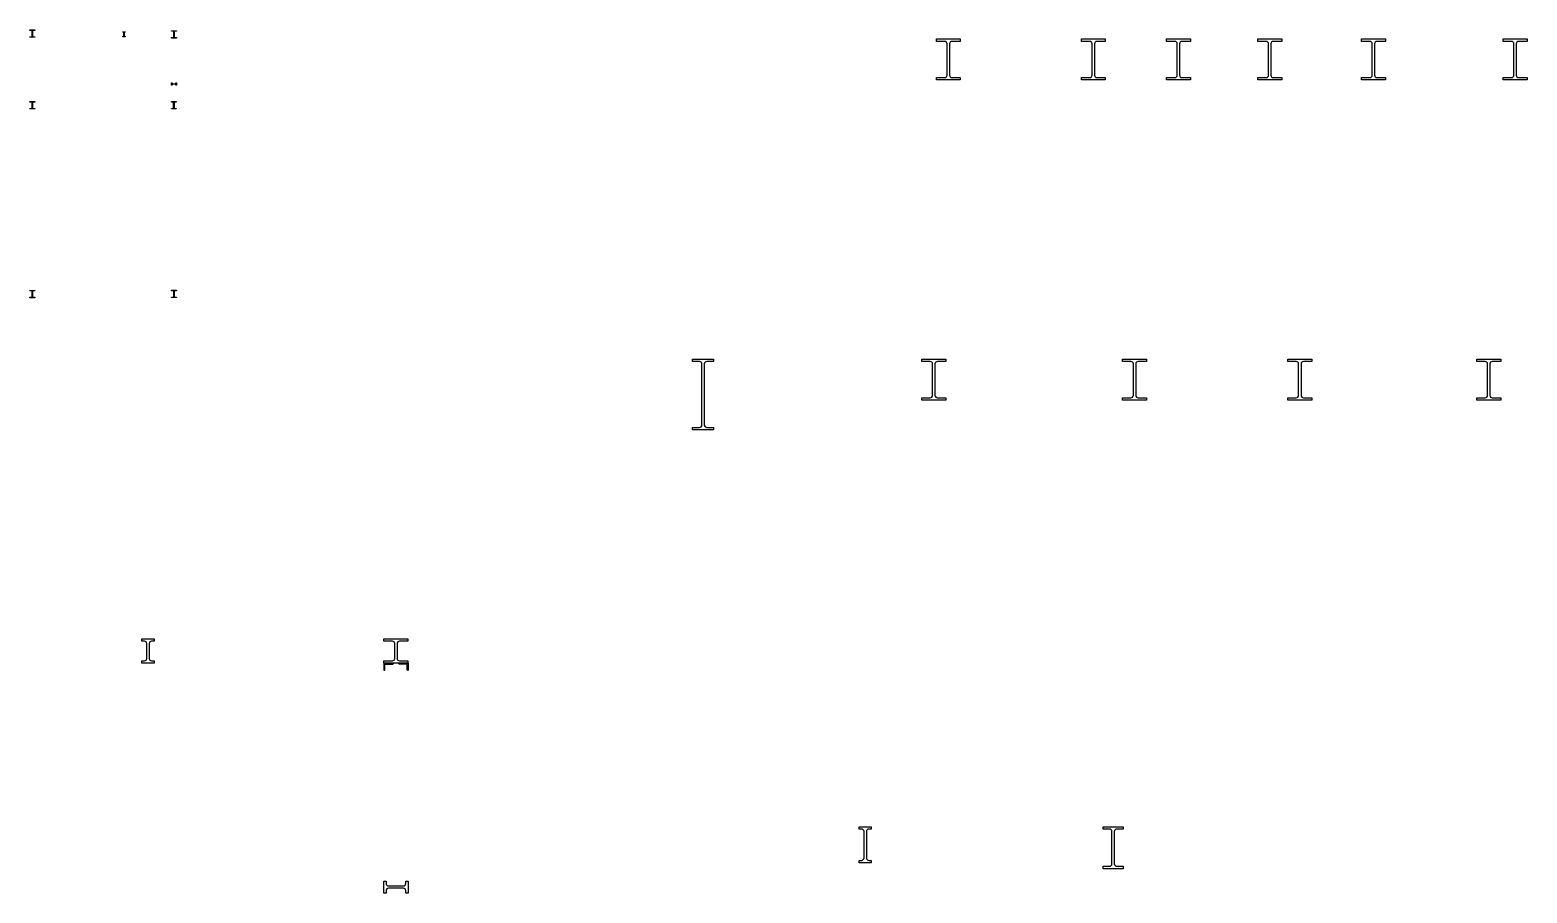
# Paper-space layout 'Layout1' of a CAD drawing. Extents: x 14131 to 77531, y 11627 to 48196.
import ezdxf

# ---------------------------------------------------------------- set-up
doc = ezdxf.new("R2010")
doc.units = 0
doc.header["$LTSCALE"] = 2500
doc.layers.add('STEEL', color=1, linetype='CONTINUOUS')

psp = doc.layouts.get("Layout1")

# ---------------------------------------------------------------- linework, layer by layer
at = {"layer": 'STEEL', "color": 0}
for points in [[(14131, 48196), (14336, 48196), (14336, 48176), (14264, 48176, 0.414214), (14244, 48156), (14244, 47927, 0.414214), (14264, 47907), (14336, 47907), (14336, 47887), (14131, 47887), (14131, 47907), (14204, 47907, 0.414214), (14224, 47927), (14224, 48156, 0.414214), (14204, 48176), (14131, 48176)], [(18059, 48115), (18161, 48115), (18161, 48095), (18140, 48095, 0.414214), (18120, 48075), (18120, 47949, 0.414214), (18140, 47929), (18161, 47929), (18161, 47909), (18059, 47909), (18059, 47929), (18080, 47929, 0.414214), (18100, 47949), (18100, 48075, 0.414214), (18080, 48095), (18059, 48095)], [(20132, 48162), (20338, 48162), (20338, 48142), (20265, 48142, 0.414214), (20245, 48122), (20245, 47892, 0.414214), (20265, 47872), (20338, 47872), (20338, 47852), (20132, 47852), (20132, 47872), (20205, 47872, 0.414214), (20225, 47892), (20225, 48122, 0.414214), (20205, 48142), (20132, 48142)], [(52516, 47813), (53531, 47813), (53531, 47713), (53173, 47713, 0.414214), (53073, 47613), (53073, 46279, 0.414214), (53173, 46179), (53531, 46179), (53531, 46079), (52516, 46079), (52516, 46179), (52873, 46179, 0.414214), (52973, 46279), (52973, 47613, 0.414214), (52873, 47713), (52516, 47713)], [(58656, 47813), (59671, 47813), (59671, 47713), (59313, 47713, 0.414214), (59213, 47613), (59213, 46279, 0.414214), (59313, 46179), (59671, 46179), (59671, 46079), (58656, 46079), (58656, 46179), (59013, 46179, 0.414214), (59113, 46279), (59113, 47613, 0.414214), (59013, 47713), (58656, 47713)], [(62261, 47813), (63276, 47813), (63276, 47713), (62918, 47713, 0.414214), (62818, 47613), (62818, 46279, 0.414214), (62918, 46179), (63276, 46179), (63276, 46079), (62261, 46079), (62261, 46179), (62618, 46179, 0.414214), (62718, 46279), (62718, 47613, 0.414214), (62618, 47713), (62261, 47713)], [(66126, 47813), (67141, 47813), (67141, 47713), (66783, 47713, 0.414214), (66683, 47613), (66683, 46279, 0.414214), (66783, 46179), (67141, 46179), (67141, 46079), (66126, 46079), (66126, 46179), (66483, 46179, 0.414214), (66583, 46279), (66583, 47613, 0.414214), (66483, 47713), (66126, 47713)], [(70516, 47813), (71531, 47813), (71531, 47713), (71173, 47713, 0.414214), (71073, 47613), (71073, 46279, 0.414214), (71173, 46179), (71531, 46179), (71531, 46079), (70516, 46079), (70516, 46179), (70873, 46179, 0.414214), (70973, 46279), (70973, 47613, 0.414214), (70873, 47713), (70516, 47713)], [(76516, 47813), (77531, 47813), (77531, 47713), (77173, 47713, 0.414214), (77073, 47613), (77073, 46279, 0.414214), (77173, 46179), (77531, 46179), (77531, 46079), (76516, 46079), (76516, 46179), (76873, 46179, 0.414214), (76973, 46279), (76973, 47613, 0.414214), (76873, 47713), (76516, 47713)], [(20128, 45854), (20128, 45956), (20148, 45956), (20148, 45935, 0.414214), (20168, 45915), (20294, 45915, 0.414214), (20314, 45935), (20314, 45956), (20334, 45956), (20334, 45854), (20314, 45854), (20314, 45875, 0.414214), (20294, 45895), (20168, 45895, 0.414214), (20148, 45875), (20148, 45854)], [(14131, 45162), (14336, 45162), (14336, 45142), (14264, 45142, 0.414214), (14244, 45122), (14244, 44892, 0.414214), (14264, 44872), (14336, 44872), (14336, 44852), (14131, 44852), (14131, 44872), (14204, 44872, 0.414214), (14224, 44892), (14224, 45122, 0.414214), (14204, 45142), (14131, 45142)], [(20121, 45162), (20326, 45162), (20326, 45142), (20253, 45142, 0.414214), (20233, 45122), (20233, 44892, 0.414214), (20253, 44872), (20326, 44872), (20326, 44852), (20121, 44852), (20121, 44872), (20193, 44872, 0.414214), (20213, 44892), (20213, 45122, 0.414214), (20193, 45142), (20121, 45142)], [(14131, 37162), (14336, 37162), (14336, 37142), (14264, 37142, 0.414214), (14244, 37122), (14244, 36892, 0.414214), (14264, 36872), (14336, 36872), (14336, 36852), (14131, 36852), (14131, 36872), (14204, 36872, 0.414214), (14224, 36892), (14224, 37122, 0.414214), (14204, 37142), (14131, 37142)], [(20130, 37165), (20335, 37165), (20335, 37145), (20262, 37145, 0.414214), (20242, 37125), (20242, 36895, 0.414214), (20262, 36875), (20335, 36875), (20335, 36855), (20130, 36855), (20130, 36875), (20202, 36875, 0.414214), (20222, 36895), (20222, 37125, 0.414214), (20202, 37145), (20130, 37145)], [(42195, 34247), (43085, 34247), (43085, 34147), (42790, 34147, 0.414214), (42690, 34047), (42690, 31454, 0.414214), (42790, 31354), (43085, 31354), (43085, 31254), (42195, 31254), (42195, 31354), (42490, 31354, 0.414214), (42590, 31454), (42590, 34047, 0.414214), (42490, 34147), (42195, 34147)], [(51900, 34247), (52916, 34247), (52916, 34147), (52558, 34147, 0.414214), (52458, 34047), (52458, 32712, 0.414214), (52558, 32612), (52916, 32612), (52916, 32512), (51900, 32512), (51900, 32612), (52258, 32612, 0.414214), (52358, 32712), (52358, 34047, 0.414214), (52258, 34147), (51900, 34147)], [(60400, 34247), (61416, 34247), (61416, 34147), (61058, 34147, 0.414214), (60958, 34047), (60958, 32712, 0.414214), (61058, 32612), (61416, 32612), (61416, 32512), (60400, 32512), (60400, 32612), (60758, 32612, 0.414214), (60858, 32712), (60858, 34047, 0.414214), (60758, 34147), (60400, 34147)], [(67400, 34247), (68416, 34247), (68416, 34147), (68058, 34147, 0.414214), (67958, 34047), (67958, 32712, 0.414214), (68058, 32612), (68416, 32612), (68416, 32512), (67400, 32512), (67400, 32612), (67758, 32612, 0.414214), (67858, 32712), (67858, 34047, 0.414214), (67758, 34147), (67400, 34147)], [(75400, 34247), (76416, 34247), (76416, 34147), (76058, 34147, 0.414214), (75958, 34047), (75958, 32712, 0.414214), (76058, 32612), (76416, 32612), (76416, 32512), (75400, 32512), (75400, 32612), (75758, 32612, 0.414214), (75858, 32712), (75858, 34047, 0.414214), (75758, 34147), (75400, 34147)], [(18875, 22397), (19385, 22397), (19385, 22297), (19280, 22297, 0.414214), (19180, 22197), (19180, 21567, 0.414214), (19280, 21467), (19385, 21467), (19385, 21367), (18875, 21367), (18875, 21467), (18980, 21467, 0.414214), (19080, 21567), (19080, 22197, 0.414214), (18980, 22297), (18875, 22297)], [(29121, 22397), (30139, 22397), (30139, 22297), (29780, 22297, 0.414214), (29680, 22197), (29680, 21566, 0.414214), (29780, 21466), (30139, 21466), (30139, 21366), (29121, 21366), (29121, 21466), (29480, 21466, 0.414214), (29580, 21566), (29580, 22197, 0.414214), (29480, 22297), (29121, 22297)], [(29121, 21366), (29121, 21061), (29121, 21061, 0.414214), (29161, 21101), (29161, 21286, -0.414214), (29201, 21326), (29487, 21326, 0.414214), (29527, 21366), (29527, 21366)], [(30145, 21366), (30145, 21061), (30145, 21061, -0.414214), (30105, 21101), (30105, 21286, 0.414214), (30065, 21326), (29778, 21326, -0.414214), (29738, 21366), (29738, 21366)], [(49249, 14435), (49756, 14435), (49756, 14335), (49652, 14335, 0.414214), (49552, 14235), (49552, 13113, 0.414214), (49652, 13013), (49756, 13013), (49756, 12913), (49249, 12913), (49249, 13013), (49352, 13013, 0.414214), (49452, 13113), (49452, 14235, 0.414214), (49352, 14335), (49249, 14335)], [(59574, 14435), (60431, 14435), (60431, 14335), (60152, 14335, 0.414214), (60052, 14235), (60052, 12860, 0.414214), (60152, 12760), (60431, 12760), (60431, 12660), (59574, 12660), (59574, 12760), (59852, 12760, 0.414214), (59952, 12860), (59952, 14235, 0.414214), (59852, 14335), (59574, 14335)], [(29115, 11627), (29115, 12136), (29215, 12136), (29215, 12032, 0.414214), (29315, 11932), (29945, 11932, 0.414214), (30045, 12032), (30045, 12136), (30145, 12136), (30145, 11627), (30045, 11627), (30045, 11732, 0.414214), (29945, 11832), (29315, 11832, 0.414214), (29215, 11732), (29215, 11627)]]:
    psp.add_lwpolyline(points, format="xyb", close=True, dxfattribs=at)

doc.saveas('drawing.dxf')
